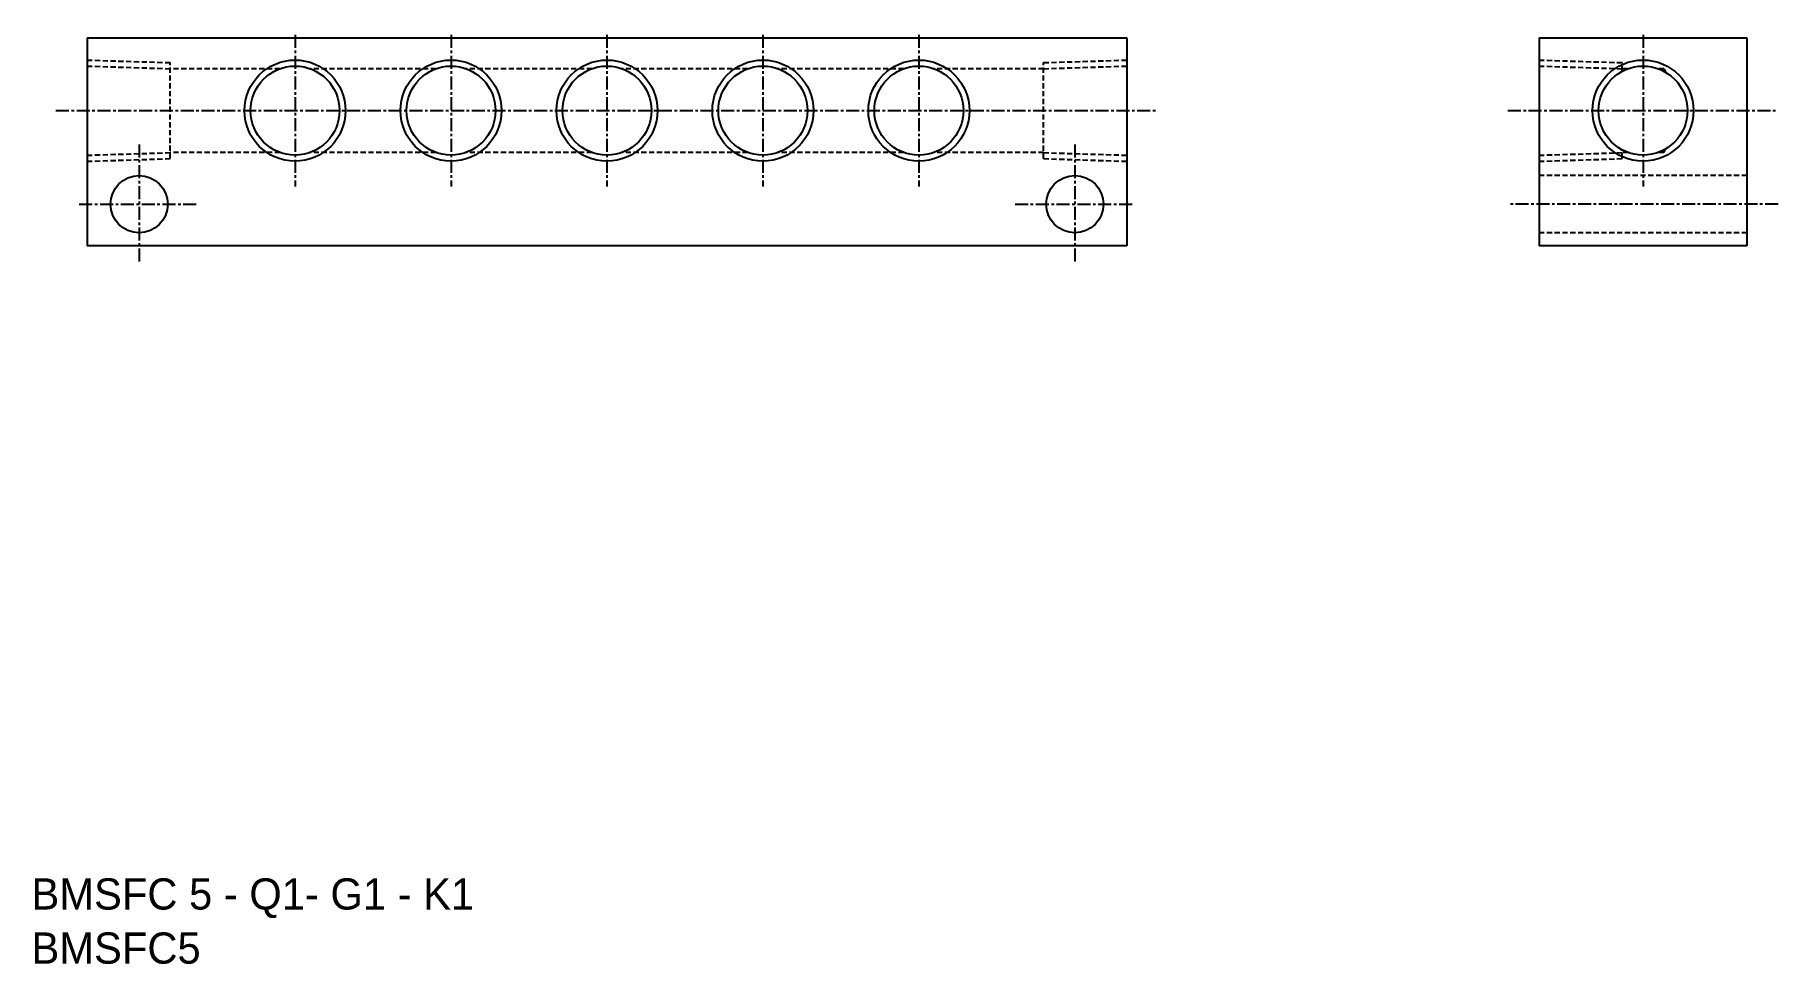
# Model space of a CAD drawing. Extents: x 575 to 742, y 606 to 696.
import ezdxf

# ---------------------------------------------------------------- set-up
doc = ezdxf.new("R2010")
doc.units = 0
doc.linetypes.add('CENTER', pattern=[2, 1.25, -0.25, 0.25, -0.25])
doc.linetypes.add('DASHED', pattern=[0.75, 0.5, -0.25])
doc.layers.get('0').update_dxf_attribs({"linetype": 'CONTINUOUS'})
doc.layers.add('CENTER', color=1, linetype='CENTER')

msp = doc.modelspace()

# ---------------------------------------------------------------- linework, layer by layer
at = {"color": 7, "linetype": 'CONTINUOUS'}
for p, q in [((579.64, 695.26), (679.64, 695.26)), ((579.64, 695.26), (579.64, 675.26)), ((679.64, 695.26), (679.64, 675.26)), ((719.29, 695.26), (719.29, 675.26)), ((719.29, 695.26), (739.29, 695.26)), ((739.29, 695.26), (739.29, 675.26)), ((679.64, 675.26), (579.64, 675.26)), ((739.29, 675.26), (719.29, 675.26))]:
    msp.add_line(p, q, dxfattribs=at)
at = {"color": 3, "linetype": 'DASHED'}
for p, q in [((579.64, 693.12), (587.64, 692.87)), ((579.64, 692.54), (587.64, 692.29)), ((587.64, 683.64), (587.64, 692.87)), ((671.64, 692.87), (679.64, 693.12)), ((671.64, 683.64), (671.64, 692.87)), ((671.64, 692.29), (679.64, 692.54)), ((719.29, 693.12), (727.29, 692.87)), ((719.29, 692.54), (727.29, 692.29)), ((727.29, 692.04), (727.29, 692.87)), ((598.19, 692.29), (587.64, 692.29)), ((613.19, 692.29), (601.08, 692.29)), ((628.19, 692.29), (616.08, 692.29)), ((643.19, 692.29), (631.08, 692.29)), ((658.19, 692.29), (646.08, 692.29)), ((671.64, 692.29), (661.08, 692.29)), ((727.84, 692.29), (727.29, 692.29)), ((731.29, 692.29), (730.73, 692.29)), ((731.29, 692.29), (731.5, 691.92)), ((731.29, 692.29), (731.29, 692.04)), ((733.57, 688.34), (733.61, 688.26)), ((733.57, 688.18), (733.61, 688.26)), ((579.64, 683.97), (587.64, 684.22)), ((598.19, 684.22), (587.64, 684.22)), ((613.19, 684.22), (601.08, 684.22)), ((628.19, 684.22), (616.08, 684.22)), ((643.19, 684.22), (631.08, 684.22)), ((658.19, 684.22), (646.08, 684.22)), ((671.64, 684.22), (661.08, 684.22)), ((671.64, 684.22), (679.64, 683.97)), ((719.29, 683.97), (727.29, 684.22)), ((727.29, 683.64), (727.29, 684.47)), ((727.84, 684.22), (727.29, 684.22)), ((731.29, 684.22), (730.73, 684.22)), ((731.29, 684.22), (731.5, 684.59)), ((731.29, 684.47), (731.29, 684.22)), ((579.64, 683.39), (587.64, 683.64)), ((671.64, 683.64), (679.64, 683.39)), ((719.29, 683.39), (727.29, 683.64)), ((739.29, 682.01), (719.29, 682.01)), ((739.29, 676.51), (719.29, 676.51))]:
    msp.add_line(p, q, dxfattribs=at)
at = {"color": 3, "linetype": 'CONTINUOUS'}
for centre in [(599.64, 688.26), (614.64, 688.26), (629.64, 688.26), (644.64, 688.26), (659.64, 688.26), (729.29, 688.26)]:
    msp.add_circle(centre, 4.86, dxfattribs=at)
at = {"color": 7, "linetype": 'CONTINUOUS'}
for centre, radius in [((599.64, 688.26), 4.28), ((614.64, 688.26), 4.28), ((629.64, 688.26), 4.28), ((644.64, 688.26), 4.28), ((659.64, 688.26), 4.28), ((729.29, 688.26), 4.28), ((584.64, 679.26), 2.75), ((674.64, 679.26), 2.75)]:
    msp.add_circle(centre, radius, dxfattribs=at)
at = {"layer": 'CENTER'}
for p, q in [((599.64, 695.54), (599.64, 680.97)), ((614.64, 695.54), (614.64, 680.97)), ((629.64, 695.54), (629.64, 680.97)), ((644.64, 695.54), (644.64, 680.97)), ((659.64, 695.54), (659.64, 680.97)), ((729.29, 695.54), (729.29, 680.97)), ((576.64, 688.26), (682.64, 688.26)), ((716.29, 688.26), (742.29, 688.26)), ((584.64, 685.01), (584.64, 673.51)), ((674.64, 685.01), (674.64, 673.51)), ((578.89, 679.26), (590.39, 679.26)), ((668.89, 679.26), (680.39, 679.26)), ((742.29, 679.26), (716.29, 679.26))]:
    msp.add_line(p, q, dxfattribs=at)

# ---------------------------------------------------------------- texts
at = {"color": 7, "linetype": 'CONTINUOUS'}
for s, p in [('BMSFC 5 - Q1- G1 - K1', (574.29, 611.45)), ('BMSFC5', (574.29, 606.25))]:
    msp.add_text(s, height=3, dxfattribs=at).set_placement(p)

doc.saveas('drawing.dxf')
